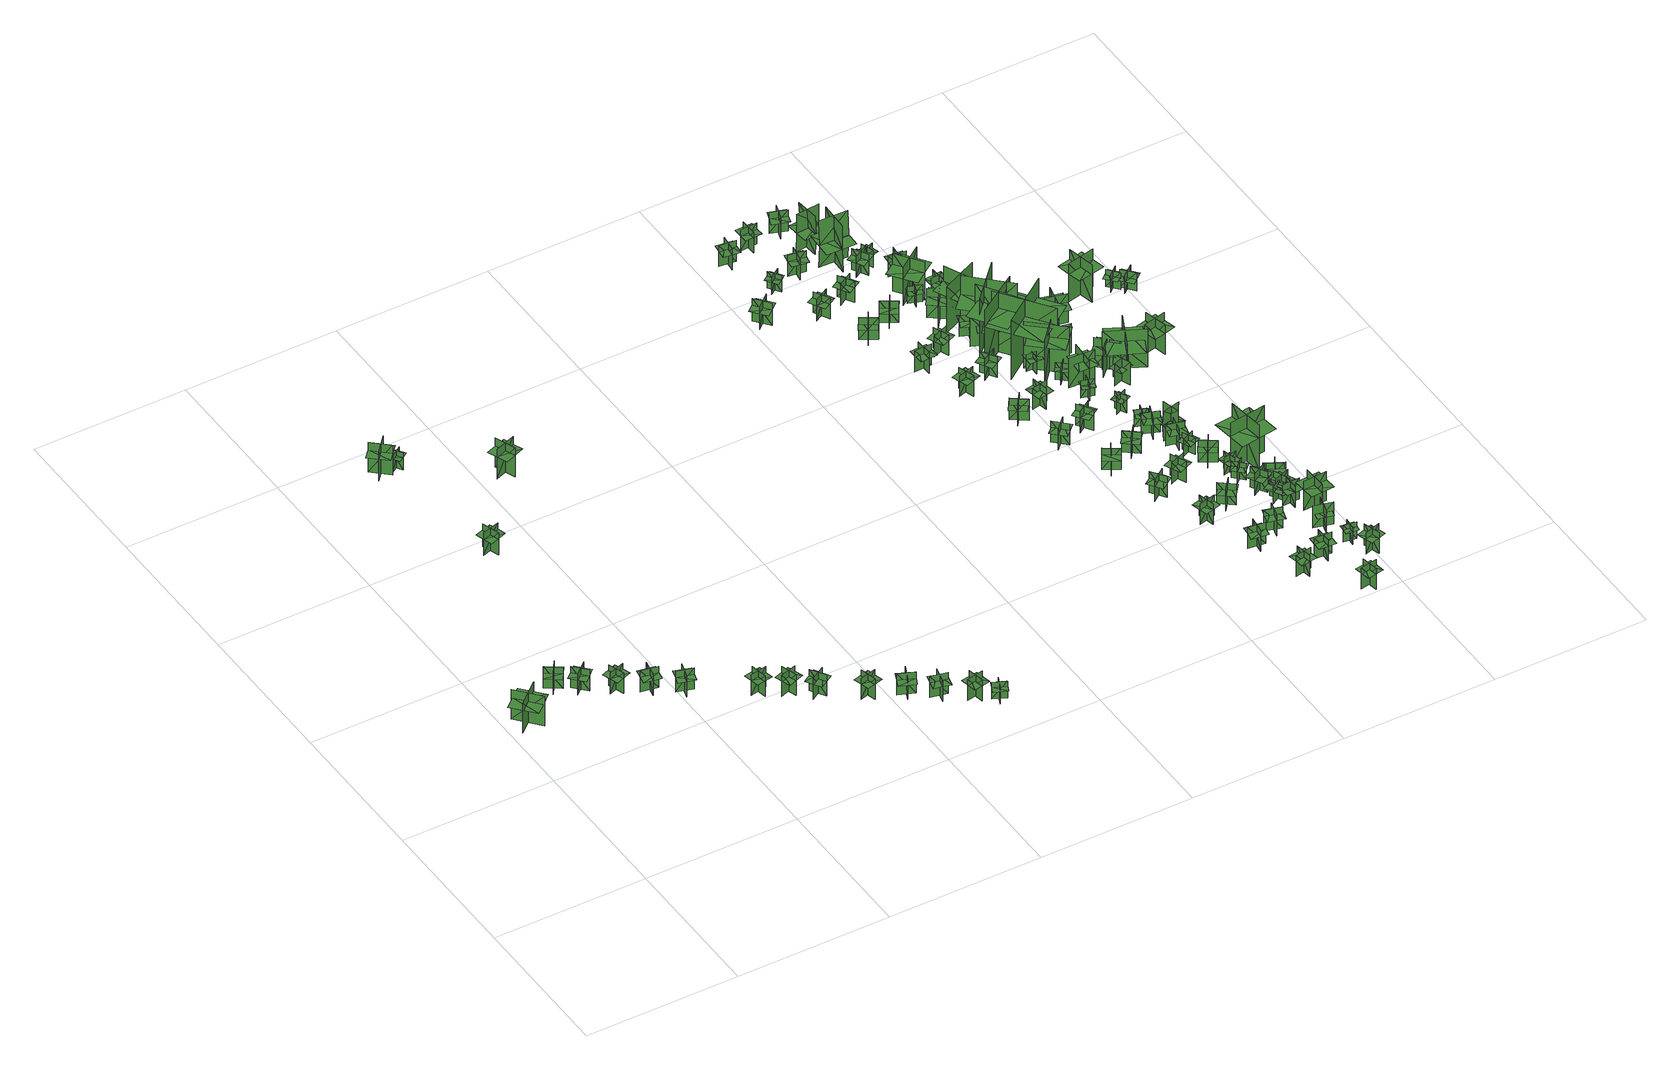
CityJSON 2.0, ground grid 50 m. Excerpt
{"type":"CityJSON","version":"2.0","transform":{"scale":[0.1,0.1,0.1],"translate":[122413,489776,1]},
"CityObjects":{
"tree1":{"type":"SolitaryVegetationObject","geometry":[{"type":"MultiSurface","lod":"1","boundaries":[[[0,1,2]],[[0,2,3]],[[4,5,6]],[[4,6,7]],[[8,9,10]],[[8,10,11]],[[8,11,12]],[[8,12,13]]]}]},
"tree2":{"type":"SolitaryVegetationObject","geometry":[{"type":"MultiSurface","lod":"1","boundaries":[[[14,15,16]],[[14,16,17]],[[18,19,20]],[[18,20,21]],[[22,23,24]],[[22,24,25]],[[22,25,26]],[[22,26,27]]]}]},
"tree3":{"type":"SolitaryVegetationObject","geometry":[{"type":"MultiSurface","lod":"1","boundaries":[[[28,29,30]],[[28,30,31]],[[32,33,34]],[[32,34,35]],[[36,37,38]],[[36,38,39]],[[36,39,40]],[[36,40,41]]]}]},
"tree4":{"type":"SolitaryVegetationObject","geometry":[{"type":"MultiSurface","lod":"1","boundaries":[[[42,43,44]],[[42,44,45]],[[46,47,48]],[[46,48,49]],[[50,51,52]],[[50,52,53]],[[50,53,54]],[[50,54,55]]]}]},
"tree5":{"type":"SolitaryVegetationObject","geometry":[{"type":"MultiSurface","lod":"1","boundaries":[[[56,57,58]],[[56,58,59]],[[60,61,62]],[[60,62,63]],[[64,65,66]],[[64,66,67]],[[64,67,68]],[[64,68,69]]]}]},
"tree6":{"type":"SolitaryVegetationObject","geometry":[{"type":"MultiSurface","lod":"1","boundaries":[[[70,71,72]],[[70,72,73]],[[74,75,76]],[[74,76,77]],[[78,79,80]],[[78,80,81]],[[78,81,82]],[[78,82,83]]]}]},
"tree7":{"type":"SolitaryVegetationObject","geometry":[{"type":"MultiSurface","lod":"1","boundaries":[[[84,85,86]],[[84,86,87]],[[88,89,90]],[[88,90,91]],[[92,93,94]],[[92,94,95]],[[92,95,96]],[[92,96,97]]]}]},
"tree8":{"type":"SolitaryVegetationObject","geometry":[{"type":"MultiSurface","lod":"1","boundaries":[[[98,99,100]],[[98,100,101]],[[102,103,104]],[[102,104,105]],[[106,107,108]],[[106,108,109]],[[106,109,110]],[[106,110,111]]]}]},
"tree9":{"type":"SolitaryVegetationObject","geometry":[{"type":"MultiSurface","lod":"1","boundaries":[[[112,113,114]],[[112,114,115]],[[116,117,118]],[[116,118,119]],[[120,121,122]],[[120,122,123]],[[120,123,124]],[[120,124,125]]]}]},
"tree10":{"type":"SolitaryVegetationObject","geometry":[{"type":"MultiSurface","lod":"1","boundaries":[[[126,127,128]],[[126,128,129]],[[130,131,132]],[[130,132,133]],[[134,135,136]],[[134,136,137]],[[134,137,138]],[[134,138,139]]]}]},
"tree11":{"type":"SolitaryVegetationObject","geometry":[{"type":"MultiSurface","lod":"1","boundaries":[[[140,141,142]],[[140,142,143]],[[144,145,146]],[[144,146,147]],[[148,149,150]],[[148,150,151]],[[148,151,152]],[[148,152,153]]]}]},
"tree12":{"type":"SolitaryVegetationObject","geometry":[{"type":"MultiSurface","lod":"1","boundaries":[[[154,155,156]],[[154,156,157]],[[158,159,160]],[[158,160,161]],[[162,163,164]],[[162,164,165]],[[162,165,166]],[[162,166,167]]]}]},
"tree13":{"type":"SolitaryVegetationObject","geometry":[{"type":"MultiSurface","lod":"1","boundaries":[[[168,169,170]],[[168,170,171]],[[172,173,174]],[[172,174,175]],[[176,177,178]],[[176,178,179]],[[176,179,180]],[[176,180,181]]]}]},
"tree14":{"type":"SolitaryVegetationObject","geometry":[{"type":"MultiSurface","lod":"1","boundaries":[[[182,183,184]],[[182,184,185]],[[186,187,188]],[[186,188,189]],[[190,191,192]],[[190,192,193]],[[190,193,194]],[[190,194,195]]]}]},
"tree15":{"type":"SolitaryVegetationObject","geometry":[{"type":"MultiSurface","lod":"1","boundaries":[[[196,197,198]],[[196,198,199]],[[200,201,202]],[[200,202,203]],[[204,205,206]],[[204,206,207]],[[204,207,208]],[[204,208,209]]]}]},
"tree16":{"type":"SolitaryVegetationObject","geometry":[{"type":"MultiSurface","lod":"1","boundaries":[[[210,211,212]],[[210,212,213]],[[214,215,216]],[[214,216,217]],[[218,219,220]],[[218,220,221]],[[218,221,222]],[[218,222,223]]]}]},
"tree17":{"type":"SolitaryVegetationObject","geometry":[{"type":"MultiSurface","lod":"1","boundaries":[[[224,225,226]],[[224,226,227]],[[228,229,230]],[[228,230,231]],[[232,233,234]],[[232,234,235]],[[232,235,236]],[[232,236,237]]]}]},
"tree18":{"type":"SolitaryVegetationObject","geometry":[{"type":"MultiSurface","lod":"1","boundaries":[[[238,239,240]],[[238,240,241]],[[242,243,244]],[[242,244,245]],[[246,247,248]],[[246,248,249]],[[246,249,250]],[[246,250,251]]]}]},
"tree19":{"type":"SolitaryVegetationObject","geometry":[{"type":"MultiSurface","lod":"1","boundaries":[[[252,253,254]],[[252,254,255]],[[256,257,258]],[[256,258,259]],[[260,261,262]],[[260,262,263]],[[260,263,264]],[[260,264,265]]]}]},
"tree20":{"type":"SolitaryVegetationObject","geometry":[{"type":"MultiSurface","lod":"1","boundaries":[[[266,267,268]],[[266,268,269]],[[270,271,272]],[[270,272,273]],[[274,275,276]],[[274,276,277]],[[274,277,278]],[[274,278,279]]]}]},
"tree21":{"type":"SolitaryVegetationObject","geometry":[{"type":"MultiSurface","lod":"1","boundaries":[[[280,281,282]],[[280,282,283]],[[284,285,286]],[[284,286,287]],[[288,289,290]],[[288,290,291]],[[288,291,292]],[[288,292,293]]]}]},
"tree22":{"type":"SolitaryVegetationObject","geometry":[{"type":"MultiSurface","lod":"1","boundaries":[[[294,295,296]],[[294,296,297]],[[298,299,300]],[[298,300,301]],[[302,303,304]],[[302,304,305]],[[302,305,306]],[[302,306,307]]]}]},
"tree23":{"type":"SolitaryVegetationObject","geometry":[{"type":"MultiSurface","lod":"1","boundaries":[[[308,309,310]],[[308,310,311]],[[312,313,314]],[[312,314,315]],[[316,317,318]],[[316,318,319]],[[316,319,320]],[[316,320,321]]]}]},
"tree24":{"type":"SolitaryVegetationObject","geometry":[{"type":"MultiSurface","lod":"1","boundaries":[[[322,323,324]],[[322,324,325]],[[326,327,328]],[[326,328,329]],[[330,331,332]],[[330,332,333]],[[330,333,334]],[[330,334,335]]]}]},
"tree25":{"type":"SolitaryVegetationObject","geometry":[{"type":"MultiSurface","lod":"1","boundaries":[[[336,337,338]],[[336,338,339]],[[340,341,342]],[[340,342,343]],[[344,345,346]],[[344,346,347]],[[344,347,348]],[[344,348,349]]]}]},
"tree26":{"type":"SolitaryVegetationObject","geometry":[{"type":"MultiSurface","lod":"1","boundaries":[[[350,351,352]],[[350,352,353]],[[354,355,356]],[[354,356,357]],[[358,359,360]],[[358,360,361]],[[358,361,362]],[[358,362,363]]]}]},
"tree27":{"type":"SolitaryVegetationObject","geometry":[{"type":"MultiSurface","lod":"1","boundaries":[[[364,365,366]],[[364,366,367]],[[368,369,370]],[[368,370,371]],[[372,373,374]],[[372,374,375]],[[372,375,376]],[[372,376,377]]]}]},
"tree28":{"type":"SolitaryVegetationObject","geometry":[{"type":"MultiSurface","lod":"1","boundaries":[[[378,379,380]],[[378,380,381]],[[382,383,384]],[[382,384,385]],[[386,387,388]],[[386,388,389]],[[386,389,390]],[[386,390,391]]]}]},
"tree29":{"type":"SolitaryVegetationObject","geometry":[{"type":"MultiSurface","lod":"1","boundaries":[[[392,393,394]],[[392,394,395]],[[396,397,398]],[[396,398,399]],[[400,401,402]],[[400,402,403]],[[400,403,404]],[[400,404,405]]]}]},
"tree30":{"type":"SolitaryVegetationObject","geometry":[{"type":"MultiSurface","lod":"1","boundaries":[[[406,407,408]],[[406,408,409]],[[410,411,412]],[[410,412,413]],[[414,415,416]],[[414,416,417]],[[414,417,418]],[[414,418,419]]]}]},
"tree31":{"type":"SolitaryVegetationObject","geometry":[{"type":"MultiSurface","lod":"1","boundaries":[[[420,421,422]],[[420,422,423]],[[424,425,426]],[[424,426,427]],[[428,429,430]],[[428,430,431]],[[428,431,432]],[[428,432,433]]]}]},
"tree32":{"type":"SolitaryVegetationObject","geometry":[{"type":"MultiSurface","lod":"1","boundaries":[[[434,435,436]],[[434,436,437]],[[438,439,440]],[[438,440,441]],[[442,443,444]],[[442,444,445]],[[442,445,446]],[[442,446,447]]]}]},
"tree33":{"type":"SolitaryVegetationObject","geometry":[{"type":"MultiSurface","lod":"1","boundaries":[[[448,449,450]],[[448,450,451]],[[452,453,454]],[[452,454,455]],[[456,457,458]],[[456,458,459]],[[456,459,460]],[[456,460,461]]]}]},
"tree34":{"type":"SolitaryVegetationObject","geometry":[{"type":"MultiSurface","lod":"1","boundaries":[[[462,463,464]],[[462,464,465]],[[466,467,468]],[[466,468,469]],[[470,471,472]],[[470,472,473]],[[470,473,474]],[[470,474,475]]]}]},
"tree35":{"type":"SolitaryVegetationObject","geometry":[{"type":"MultiSurface","lod":"1","boundaries":[[[476,477,478]],[[476,478,479]],[[480,481,482]],[[480,482,483]],[[484,485,486]],[[484,486,487]],[[484,487,488]],[[484,488,489]]]}]},
"tree36":{"type":"SolitaryVegetationObject","geometry":[{"type":"MultiSurface","lod":"1","boundaries":[[[490,491,492]],[[490,492,493]],[[494,495,496]],[[494,496,497]],[[498,499,500]],[[498,500,501]],[[498,501,502]],[[498,502,503]]]}]},
"tree37":{"type":"SolitaryVegetationObject","geometry":[{"type":"MultiSurface","lod":"1","boundaries":[[[504,505,506]],[[504,506,507]],[[508,509,510]],[[508,510,511]],[[512,513,514]],[[512,514,515]],[[512,515,516]],[[512,516,517]]]}]},
"tree38":{"type":"SolitaryVegetationObject","geometry":[{"type":"MultiSurface","lod":"1","boundaries":[[[518,519,520]],[[518,520,521]],[[522,523,524]],[[522,524,525]],[[526,527,528]],[[526,528,529]],[[526,529,530]],[[526,530,531]]]}]},
"tree39":{"type":"SolitaryVegetationObject","geometry":[{"type":"MultiSurface","lod":"1","boundaries":[[[532,533,534]],[[532,534,535]],[[536,537,538]],[[536,538,539]],[[540,541,542]],[[540,542,543]],[[540,543,544]],[[540,544,545]]]}]},
"tree40":{"type":"SolitaryVegetationObject","geometry":[{"type":"MultiSurface","lod":"1","boundaries":[[[546,547,548]],[[546,548,549]],[[550,551,552]],[[550,552,553]],[[554,555,556]],[[554,556,557]],[[554,557,558]],[[554,558,559]]]}]},
"tree41":{"type":"SolitaryVegetationObject","geometry":[{"type":"MultiSurface","lod":"1","boundaries":[[[560,561,562]],[[560,562,563]],[[564,565,566]],[[564,566,567]],[[568,569,570]],[[568,570,571]],[[568,571,572]],[[568,572,573]]]}]},
"tree42":{"type":"SolitaryVegetationObject","geometry":[{"type":"MultiSurface","lod":"1","boundaries":[[[574,575,576]],[[574,576,577]],[[578,579,580]],[[578,580,581]],[[582,583,584]],[[582,584,585]],[[582,585,586]],[[582,586,587]]]}]},
"tree43":{"type":"SolitaryVegetationObject","geometry":[{"type":"MultiSurface","lod":"1","boundaries":[[[588,589,590]],[[588,590,591]],[[592,593,594]],[[592,594,595]],[[596,597,598]],[[596,598,599]],[[596,599,600]],[[596,600,601]]]}]},
"tree44":{"type":"SolitaryVegetationObject","geometry":[{"type":"MultiSurface","lod":"1","boundaries":[[[602,603,604]],[[602,604,605]],[[606,607,608]],[[606,608,609]],[[610,611,612]],[[610,612,613]],[[610,613,614]],[[610,614,615]]]}]},
"tree45":{"type":"SolitaryVegetationObject","geometry":[{"type":"MultiSurface","lod":"1","boundaries":[[[616,617,618]],[[616,618,619]],[[620,621,622]],[[620,622,623]],[[624,625,626]],[[624,626,627]],[[624,627,628]],[[624,628,629]]]}]},
"tree46":{"type":"SolitaryVegetationObject","geometry":[{"type":"MultiSurface","lod":"1","boundaries":[[[630,631,632]],[[630,632,633]],[[634,635,636]],[[634,636,637]],[[638,639,640]],[[638,640,641]],[[638,641,642]],[[638,642,643]]]}]},
"tree47":{"type":"SolitaryVegetationObject","geometry":[{"type":"MultiSurface","lod":"1","boundaries":[[[644,645,646]],[[644,646,647]],[[648,649,650]],[[648,650,651]],[[652,653,654]],[[652,654,655]],[[652,655,656]],[[652,656,657]]]}]},
"tree48":{"type":"SolitaryVegetationObject","geometry":[{"type":"MultiSurface","lod":"1","boundaries":[[[658,659,660]],[[658,660,661]],[[662,663,664]],[[662,664,665]],[[666,667,663]],[[666,663,662]],[[668,669,659]],[[668,659,658]],[[658,659,670]],[[658,670,671]],[[658,672,673]],[[658,673,659]]]}]},
"tree49":{"type":"SolitaryVegetationObject","geometry":[{"type":"MultiSurface","lod":"1","boundaries":[[[674,675,676]],[[674,676,677]],[[678,679,680]],[[678,680,681]],[[682,683,679]],[[682,679,678]],[[684,685,675]],[[684,675,674]],[[674,675,686]],[[674,686,687]],[[674,688,689]],[[674,689,675]]]}]},
"tree50":{"type":"SolitaryVegetationObject","geometry":[{"type":"MultiSurface","lod":"1","boundaries":[[[690,691,692]],[[690,692,693]],[[694,695,696]],[[694,696,697]],[[698,699,700]],[[698,700,701]],[[698,701,702]],[[698,702,703]]]}]},
"tree51":{"type":"SolitaryVegetationObject","geometry":[{"type":"MultiSurface","lod":"1","boundaries":[[[704,705,706]],[[704,706,707]],[[708,709,710]],[[708,710,711]],[[712,713,714]],[[712,714,715]],[[712,715,716]],[[712,716,717]]]}]},
"tree52":{"type":"SolitaryVegetationObject","geometry":[{"type":"MultiSurface","lod":"1","boundaries":[[[718,719,720]],[[718,720,721]],[[722,723,724]],[[722,724,725]],[[726,727,728]],[[726,728,729]],[[726,729,730]],[[726,730,731]]]}]},
"tree53":{"type":"SolitaryVegetationObject","geometry":[{"type":"MultiSurface","lod":"1","boundaries":[[[732,733,734]],[[732,734,735]],[[736,737,738]],[[736,738,739]],[[740,741,742]],[[740,742,743]],[[740,743,744]],[[740,744,745]]]}]},
"tree54":{"type":"SolitaryVegetationObject","geometry":[{"type":"MultiSurface","lod":"1","boundaries":[[[746,747,748]],[[746,748,749]],[[750,751,752]],[[750,752,753]],[[754,755,756]],[[754,756,757]],[[754,757,758]],[[754,758,759]]]}]},
"tree55":{"type":"SolitaryVegetationObject","geometry":[{"type":"MultiSurface","lod":"1","boundaries":[[[760,761,762]],[[760,762,763]],[[764,765,766]],[[764,766,767]],[[768,769,770]],[[768,770,771]],[[768,772,773]],[[768,773,769]]]}]},
"tree56":{"type":"SolitaryVegetationObject","geometry":[{"type":"MultiSurface","lod":"1","boundaries":[[[774,775,776]],[[774,776,777]],[[778,779,780]],[[778,780,781]],[[782,783,784]],[[782,784,785]],[[782,785,786]],[[782,786,787]]]}]},
"tree57":{"type":"SolitaryVegetationObject","geometry":[{"type":"MultiSurface","lod":"1","boundaries":[[[788,789,790]],[[788,790,791]],[[792,793,794]],[[792,794,795]],[[796,797,798]],[[796,798,799]],[[796,799,800]],[[796,800,801]]]}]},
"tree58":{"type":"SolitaryVegetationObject","geometry":[{"type":"MultiSurface","lod":"1","boundaries":[[[802,803,804]],[[802,804,805]],[[806,807,808]],[[806,808,809]],[[810,811,812]],[[810,812,813]],[[810,813,814]],[[810,814,815]]]}]},
"tree59":{"type":"SolitaryVegetationObject","geometry":[{"type":"MultiSurface","lod":"1","boundaries":[[[816,817,818]],[[816,818,819]],[[820,821,822]],[[820,822,823]],[[824,825,826]],[[824,826,827]],[[824,827,828]],[[824,828,829]]]}]},
"tree60":{"type":"SolitaryVegetationObject","geometry":[{"type":"MultiSurface","lod":"1","boundaries":[[[830,831,832]],[[830,832,833]],[[834,835,836]],[[834,836,837]],[[838,839,840]],[[838,840,841]],[[838,841,842]],[[838,842,843]]]}]},
"tree61":{"type":"SolitaryVegetationObject","geometry":[{"type":"MultiSurface","lod":"1","boundaries":[[[844,845,846]],[[844,846,847]],[[848,849,850]],[[848,850,851]],[[852,853,854]],[[852,854,855]],[[852,855,856]],[[852,856,857]]]}]},
"tree62":{"type":"SolitaryVegetationObject","geometry":[{"type":"MultiSurface","lod":"1","boundaries":[[[858,859,860]],[[858,860,861]],[[862,863,864]],[[862,864,865]],[[866,867,868]],[[866,868,869]],[[866,869,870]],[[866,870,871]]]}]},
"tree63":{"type":"SolitaryVegetationObject","geometry":[{"type":"MultiSurface","lod":"1","boundaries":[[[872,873,874]],[[872,874,875]],[[876,877,878]],[[876,878,879]],[[880,881,882]],[[880,882,883]],[[880,883,884]],[[880,884,885]]]}]},
"tree64":{"type":"SolitaryVegetationObject","geometry":[{"type":"MultiSurface","lod":"1","boundaries":[[[886,887,888]],[[886,888,889]],[[890,891,892]],[[890,892,893]],[[894,895,896]],[[894,896,897]],[[894,897,898]],[[894,898,899]]]}]},
"tree65":{"type":"SolitaryVegetationObject","geometry":[{"type":"MultiSurface","lod":"1","boundaries":[[[900,901,902]],[[900,902,903]],[[904,905,906]],[[904,906,907]],[[908,909,910]],[[908,910,911]],[[908,911,912]],[[908,912,913]]]}]},
"tree66":{"type":"SolitaryVegetationObject","geometry":[{"type":"MultiSurface","lod":"1","boundaries":[[[914,915,916]],[[914,916,917]],[[918,919,920]],[[918,920,921]],[[922,923,924]],[[922,924,925]],[[922,925,926]],[[922,926,927]]]}]},
"tree67":{"type":"SolitaryVegetationObject","geometry":[{"type":"MultiSurface","lod":"1","boundaries":[[[928,929,930]],[[928,930,931]],[[932,933,934]],[[932,934,935]],[[936,937,938]],[[936,938,939]],[[936,939,940]],[[936,940,941]]]}]},
"tree68":{"type":"SolitaryVegetationObject","geometry":[{"type":"MultiSurface","lod":"1","boundaries":[[[942,943,944]],[[942,944,945]],[[946,947,948]],[[946,948,949]],[[950,951,952]],[[950,952,953]],[[950,954,955]],[[950,955,951]]]}]},
"tree69":{"type":"SolitaryVegetationObject","geometry":[{"type":"MultiSurface","lod":"1","boundaries":[[[956,957,958]],[[956,958,959]],[[960,961,962]],[[960,962,963]],[[964,965,966]],[[964,966,967]],[[964,967,968]],[[964,968,969]]]}]},
"tree70":{"type":"SolitaryVegetationObject","geometry":[{"type":"MultiSurface","lod":"1","boundaries":[[[970,971,972]],[[970,972,973]],[[974,975,976]],[[974,976,977]],[[978,979,980]],[[978,980,981]],[[978,981,982]],[[978,982,983]]]}]},
"tree71":{"type":"SolitaryVegetationObject","geometry":[{"type":"MultiSurface","lod":"1","boundaries":[[[984,985,986]],[[984,986,987]],[[988,989,990]],[[988,990,991]],[[992,993,994]],[[992,994,995]],[[992,995,996]],[[992,996,997]]]}]},
"tree72":{"type":"SolitaryVegetationObject","geometry":[{"type":"MultiSurface","lod":"1","boundaries":[[[998,999,1000]],[[998,1000,1001]],[[1002,1003,1004]],[[1002,1004,1005]],[[1006,1007,1008]],[[1006,1008,1009]],[[1006,1009,1010]],[[1006,1010,1011]]]}]},
"tree73":{"type":"SolitaryVegetationObject","geometry":[{"type":"MultiSurface","lod":"1","boundaries":[[[1012,1013,1014]],[[1012,1014,1015]],[[1016,1017,1018]],[[1016,1018,1019]],[[1020,1021,1022]],[[1020,1022,1023]],[[1020,1023,1024]],[[1020,1024,1025]]]}]},
"tree74":{"type":"SolitaryVegetationObject","geometry":[{"type":"MultiSurface","lod":"1","boundaries":[[[1026,1027,1028]],[[1026,1028,1029]],[[1030,1031,1032]],[[1030,1032,1033]],[[1034,1035,1036]],[[1034,1036,1037]],[[1034,1037,1038]],[[1034,1038,1039]]]}]},
"tree75":{"type":"SolitaryVegetationObject","geometry":[{"type":"MultiSurface","lod":"1","boundaries":[[[1040,1041,1042]],[[1040,1042,1043]],[[1044,1045,1046]],[[1044,1046,1047]],[[1048,1049,1050]],[[1048,1050,1051]],[[1048,1051,1052]],[[1048,1052,1053]]]}]},
"tree76":{"type":"SolitaryVegetationObject","geometry":[{"type":"MultiSurface","lod":"1","boundaries":[[[1054,1055,1056]],[[1054,1056,1057]],[[1058,1059,1060]],[[1058,1060,1061]],[[1062,1063,1064]],[[1062,1064,1065]],[[1062,1065,1066]],[[1062,1066,1067]]]}]},
"tree77":{"type":"SolitaryVegetationObject","geometry":[{"type":"MultiSurface","lod":"1","boundaries":[[[1068,1069,1070]],[[1068,1070,1071]],[[1072,1073,1074]],[[1072,1074,1075]],[[1076,1077,1073]],[[1076,1073,1072]],[[1078,1079,1069]],[[1078,1069,1068]],[[1068,1069,1080]],[[1068,1080,1081]],[[1068,1082,1083]],[[1068,1083,1069]]]}]},
"tree78":{"type":"SolitaryVegetationObject","geometry":[{"type":"MultiSurface","lod":"1","boundaries":[[[1084,1085,1086]],[[1084,1086,1087]],[[1088,1089,1090]],[[1088,1090,1091]],[[1092,1093,1094]],[[1092,1094,1095]],[[1092,1095,1096]],[[1092,1096,1097]]]}]},
"tree79":{"type":"SolitaryVegetationObject","geometry":[{"type":"MultiSurface","lod":"1","boundaries":[[[1098,1099,1100]],[[1098,1100,1101]],[[1102,1103,1104]],[[1102,1104,1105]],[[1106,1107,1108]],[[1106,1108,1109]],[[1106,1110,1111]],[[1106,1111,1107]]]}]},
"tree80":{"type":"SolitaryVegetationObject","geometry":[{"type":"MultiSurface","lod":"1","boundaries":[[[1112,1113,1114]],[[1112,1114,1115]],[[1116,1117,1118]],[[1116,1118,1119]],[[1120,1121,1122]],[[1120,1122,1123]],[[1120,1123,1124]],[[1120,1124,1125]]]}]},
"tree81":{"type":"SolitaryVegetationObject","geometry":[{"type":"MultiSurface","lod":"1","boundaries":[[[1126,1127,1128]],[[1126,1128,1129]],[[1130,1131,1132]],[[1130,1132,1133]],[[1134,1135,1136]],[[1134,1136,1137]],[[1134,1137,1138]],[[1134,1138,1139]]]}]},
"tree82":{"type":"SolitaryVegetationObject","geometry":[{"type":"MultiSurface","lod":"1","boundaries":[[[1140,1141,1142]],[[1140,1142,1143]],[[1144,1145,1146]],[[1144,1146,1147]],[[1148,1149,1150]],[[1148,1150,1151]],[[1148,1151,1152]],[[1148,1152,1153]]]}]},
"tree83":{"type":"SolitaryVegetationObject","geometry":[{"type":"MultiSurface","lod":"1","boundaries":[[[1154,1155,1156]],[[1154,1156,1157]],[[1158,1159,1160]],[[1158,1160,1161]],[[1162,1163,1164]],[[1162,1164,1165]],[[1162,1165,1166]],[[1162,1166,1167]]]}]},
"tree84":{"type":"SolitaryVegetationObject","geometry":[{"type":"MultiSurface","lod":"1","boundaries":[[[1168,1169,1170]],[[1168,1170,1171]],[[1172,1173,1174]],[[1172,1174,1175]],[[1176,1177,1178]],[[1176,1178,1179]],[[1176,1179,1180]],[[1176,1180,1181]]]}]},
"tree85":{"type":"SolitaryVegetationObject","geometry":[{"type":"MultiSurface","lod":"1","boundaries":[[[1182,1183,1184]],[[1182,1184,1185]],[[1186,1187,1188]],[[1186,1188,1189]],[[1190,1191,1192]],[[1190,1192,1193]],[[1190,1193,1194]],[[1190,1194,1195]]]}]},
"tree86":{"type":"SolitaryVegetationObject","geometry":[{"type":"MultiSurface","lod":"1","boundaries":[[[1196,1197,1198]],[[1196,1198,1199]],[[1200,1201,1202]],[[1200,1202,1203]],[[1204,1205,1206]],[[1204,1206,1207]],[[1204,1207,1208]],[[1204,1208,1209]]]}]},
"tree87":{"type":"SolitaryVegetationObject","geometry":[{"type":"MultiSurface","lod":"1","boundaries":[[[1210,1211,1212]],[[1210,1212,1213]],[[1214,1215,1216]],[[1214,1216,1217]],[[1218,1219,1220]],[[1218,1220,1221]],[[1218,1221,1222]],[[1218,1222,1223]]]}]},
"tree88":{"type":"SolitaryVegetationObject","geometry":[{"type":"MultiSurface","lod":"1","boundaries":[[[1224,1225,1226]],[[1224,1226,1227]],[[1228,1229,1230]],[[1228,1230,1231]],[[1232,1233,1234]],[[1232,1234,1235]],[[1232,1235,1236]],[[1232,1236,1237]]]}]},
"tree89":{"type":"SolitaryVegetationObject","geometry":[{"type":"MultiSurface","lod":"1","boundaries":[[[1238,1239,1240]],[[1238,1240,1241]],[[1242,1243,1244]],[[1242,1244,1245]],[[1246,1247,1248]],[[1246,1248,1249]],[[1246,1249,1250]],[[1246,1250,1251]]]}]},
"tree90":{"type":"SolitaryVegetationObject","geometry":[{"type":"MultiSurface","lod":"1","boundaries":[[[1252,1253,1254]],[[1252,1254,1255]],[[1256,1257,1258]],[[1256,1258,1259]],[[1260,1261,1262]],[[1260,1262,1263]],[[1260,1263,1264]],[[1260,1264,1265]]]}]},
"tree91":{"type":"SolitaryVegetationObject","geometry":[{"type":"MultiSurface","lod":"1","boundaries":[[[1266,1267,1268]],[[1266,1268,1269]],[[1270,1271,1272]],[[1270,1272,1273]],[[1274,1275,1276]],[[1274,1276,1277]],[[1274,1277,1278]],[[1274,1278,1279]]]}]},
"tree92":{"type":"SolitaryVegetationObject","geometry":[{"type":"MultiSurface","lod":"1","boundaries":[[[1280,1281,1282]],[[1280,1282,1283]],[[1284,1285,1286]],[[1284,1286,1287]],[[1288,1289,1290]],[[1288,1290,1291]],[[1288,1291,1292]],[[1288,1292,1293]]]}]},
"tree93":{"type":"SolitaryVegetationObject","geometry":[{"type":"MultiSurface","lod":"1","boundaries":[[[1294,1295,1296]],[[1294,1296,1297]],[[1298,1299,1300]],[[1298,1300,1301]],[[1302,1303,1304]],[[1302,1304,1305]],[[1302,1305,1306]],[[1302,1306,1307]]]}]},
"tree94":{"type":"SolitaryVegetationObject","geometry":[{"type":"MultiSurface","lod":"1","boundaries":[[[1308,1309,1310]],[[1308,1310,1311]],[[1312,1313,1314]],[[1312,1314,1315]],[[1316,1317,1318]],[[1316,1318,1319]],[[1316,1319,1320]],[[1316,1320,1321]]]}]},
"tree95":{"type":"SolitaryVegetationObject","geometry":[{"type":"MultiSurface","lod":"1","boundaries":[[[1322,1323,1324]],[[1322,1324,1325]],[[1326,1327,1328]],[[1326,1328,1329]],[[1330,1331,1332]],[[1330,1332,1333]],[[1330,1333,1334]],[[1330,1334,1335]]]}]},
"tree96":{"type":"SolitaryVegetationObject","geometry":[{"type":"MultiSurface","lod":"1","boundaries":[[[1336,1337,1338]],[[1336,1338,1339]],[[1340,1341,1342]],[[1340,1342,1343]],[[1344,1345,1346]],[[1344,1346,1347]],[[1344,1347,1348]],[[1344,1348,1349]]]}]},
"tree97":{"type":"SolitaryVegetationObject","geometry":[{"type":"MultiSurface","lod":"1","boundaries":[[[1350,1351,1352]],[[1350,1352,1353]],[[1354,1355,1356]],[[1354,1356,1357]],[[1358,1359,1360]],[[1358,1360,1361]],[[1358,1361,1362]],[[1358,1362,1363]]]}]},
"tree98":{"type":"SolitaryVegetationObject","geometry":[{"type":"MultiSurface","lod":"1","boundaries":[[[1364,1365,1366]],[[1364,1366,1367]],[[1368,1369,1370]],[[1368,1370,1371]],[[1372,1373,1374]],[[1372,1374,1375]],[[1372,1375,1376]],[[1372,1376,1377]]]}]},
"tree99":{"type":"SolitaryVegetationObject","geometry":[{"type":"MultiSurface","lod":"1","boundaries":[[[1378,1379,1380]],[[1378,1380,1381]],[[1382,1383,1384]],[[1382,1384,1385]],[[1386,1387,1388]],[[1386,1388,1389]],[[1386,1389,1390]],[[1386,1390,1391]]]}]}
},
"vertices":[
[106,782,7],[31,717,7],[31,717,116],[106,782,116],[35,787,7],[100,711,7],[100,711,116],[35,787,116],[38,784,86],[4,755,86],[65,686,86],[98,714,86],[131,743,86],[71,812,86],
[192,816,8],[223,862,8],[223,862,85],[192,816,85],[228,823,8],[182,854,8],[182,854,85],[228,823,85],[228,823,64],[244,846,64],[197,877,64],[182,854,64],[167,831,64],[213,800,64],
[251,780,6],[292,817,6],[292,817,83],[251,780,83],[288,778,6],[250,818,6],[250,818,83],[288,778,83],[288,778,62],[308,797,62],[271,837,62],[250,818,62],[230,800,62],[268,759,62],
[345,767,8],[363,715,8],[363,715,85],[345,767,85],[329,734,8],[381,752,8],[381,752,85],[329,734,85],[329,734,64],[338,708,64],[390,726,64],[381,752,64],[372,778,64],[320,760,64],
[429,665,9],[440,720,9],[440,720,86],[429,665,86],[460,686,9],[406,696,9],[406,696,86],[460,686,86],[460,686,65],[465,713,65],[411,723,65],[406,696,65],[400,669,65],[455,659,65],
[523,663,8],[507,610,8],[507,610,85],[523,663,85],[491,645,8],[544,630,8],[544,630,85],[491,645,85],[491,645,63],[483,619,63],[536,603,63],[544,630,63],[551,656,63],[498,672,63],
[360,1475,5],[378,1419,5],[378,1419,87],[360,1475,87],[342,1440,5],[398,1458,5],[398,1458,87],[342,1440,87],[342,1440,64],[351,1412,64],[407,1430,64],[398,1458,64],[389,1486,64],[333,1468,64],
[306,1927,3],[258,1874,3],[258,1874,111],[306,1927,111],[254,1924,3],[307,1876,3],[307,1876,111],[254,1924,111],[254,1924,83],[231,1898,83],[285,1851,83],[307,1876,83],[330,1902,83],[277,1950,83],
[687,552,8],[697,497,8],[697,497,84],[687,552,84],[666,522,8],[720,531,8],[720,531,84],[666,522,84],[666,522,63],[671,495,63],[725,504,63],[720,531,63],[716,559,63],[661,549,63],
[314,1886,3],[348,1909,3],[348,1909,65],[314,1886,65],[343,1880,3],[320,1914,3],[320,1914,65],[343,1880,65],[343,1880,49],[360,1891,49],[337,1925,49],[320,1914,49],[304,1903,49],[327,1869,49],
[790,490,9],[737,472,9],[737,472,86],[790,490,86],[757,506,9],[774,454,9],[774,454,86],[757,506,86],[757,506,64],[730,497,64],[748,445,64],[774,454,64],[801,463,64],[783,515,64],
[848,412,5],[819,459,5],[819,459,82],[848,412,82],[856,448,5],[809,419,5],[809,419,82],[856,448,82],[856,448,60],[842,472,60],[795,443,60],[809,419,60],[824,396,60],[871,424,60],
[943,381,5],[957,327,5],[957,327,82],[943,381,82],[924,349,5],[978,363,5],[978,363,82],[924,349,82],[924,349,61],[931,322,61],[985,336,61],[978,363,61],[970,390,61],[917,376,61],
[572,1757,1],[598,1690,1],[598,1690,109],[572,1757,109],[551,1710,1],[618,1735,1],[618,1735,109],[551,1710,109],[551,1710,81],[563,1677,81],[630,1703,81],[618,1735,81],[606,1767,81],[539,1742,81],
[1034,276,8],[1056,327,8],[1056,327,85],[1034,276,85],[1069,289,8],[1018,311,8],[1018,311,85],[1069,289,85],[1069,289,63],[1080,315,63],[1029,336,63],[1018,311,63],[1007,285,63],[1058,264,63],
[1146,241,7],[1092,254,7],[1092,254,84],[1146,241,84],[1127,272,7],[1114,219,7],[1114,219,84],[1127,272,84],[1127,272,62],[1100,279,62],[1087,225,62],[1114,219,62],[1141,212,62],[1154,266,62],
[1232,198,6],[1177,188,6],[1177,188,83],[1232,198,83],[1202,219,6],[1211,165,6],[1211,165,83],[1202,219,83],[1202,219,61],[1174,215,61],[1184,160,61],[1211,165,61],[1239,170,61],[1229,224,61],
[1264,164,9],[1246,123,9],[1246,123,70],[1264,164,70],[1237,154,9],[1277,135,9],[1277,135,70],[1237,154,70],[1237,154,53],[1227,133,53],[1268,115,53],[1277,135,53],[1286,155,53],[1246,174,53],
[1518,1877,8],[1564,1915,8],[1564,1915,90],[1518,1877,90],[1557,1873,8],[1520,1919,8],[1520,1919,90],[1557,1873,90],[1557,1873,67],[1580,1892,67],[1543,1937,67],[1520,1919,67],[1497,1900,67],[1534,1854,67],
[1619,2169,4],[1564,2175,4],[1564,2175,81],[1619,2169,81],[1596,2198,4],[1590,2143,4],[1590,2143,81],[1596,2198,81],[1596,2198,59],[1569,2201,59],[1562,2146,59],[1590,2143,59],[1617,2140,59],[1623,2195,59],
[1630,1994,3],[1665,2020,3],[1665,2020,65],[1630,1994,65],[1659,1989,3],[1633,2025,3],[1633,2025,65],[1659,1989,65],[1659,1989,48],[1676,2002,48],[1650,2038,48],[1633,2025,48],[1615,2012,48],[1641,1976,48],
[1688,1866,3],[1715,1817,3],[1715,1817,80],[1688,1866,80],[1678,1830,3],[1726,1857,3],[1726,1857,80],[1678,1830,80],[1678,1830,58],[1691,1806,58],[1739,1832,58],[1726,1857,58],[1713,1881,58],[1664,1855,58],
[1739,1701,1],[1786,1672,1],[1786,1672,78],[1739,1701,78],[1748,1665,1],[1777,1712,1],[1777,1712,78],[1748,1665,78],[1748,1665,57],[1771,1650,57],[1800,1697,57],[1777,1712,57],[1753,1726,57],[1724,1679,57],
[1855,1499,2],[1799,1497,2],[1799,1497,79],[1855,1499,79],[1828,1524,2],[1830,1469,2],[1830,1469,79],[1828,1524,79],[1828,1524,57],[1800,1523,57],[1803,1468,57],[1830,1469,57],[1858,1470,57],[1855,1526,57],
[1868,1370,3],[1885,1317,3],[1885,1317,80],[1868,1370,80],[1851,1337,3],[1903,1354,3],[1903,1354,80],[1851,1337,80],[1851,1337,59],[1859,1311,59],[1912,1328,59],[1903,1354,59],[1895,1381,59],[1842,1364,59],
[1917,1178,4],[1963,1146,4],[1963,1146,81],[1917,1178,81],[1923,1141,4],[1955,1187,4],[1955,1187,81],[1923,1141,81],[1923,1141,59],[1946,1126,59],[1978,1171,59],[1955,1187,59],[1932,1203,59],[1901,1157,59],
[2005,994,4],[1966,1034,4],[1966,1034,81],[2005,994,81],[2005,1031,4],[1966,993,4],[1966,993,81],[2005,1031,81],[2005,1031,59],[1986,1051,59],[1946,1012,59],[1966,993,59],[1985,973,59],[2025,1012,59],
[2062,865,4],[2034,817,4],[2034,817,80],[2062,865,80],[2027,856,4],[2074,828,4],[2074,828,80],[2027,856,80],[2027,856,59],[2012,833,59],[2060,804,59],[2074,828,59],[2088,851,59],[2041,880,59],
[2121,655,4],[2089,700,4],[2089,700,81],[2121,655,81],[2127,692,4],[2082,659,4],[2082,659,81],[2127,692,81],[2127,692,59],[2111,714,59],[2066,682,59],[2082,659,59],[2098,637,59],[2143,669,59],
[2139,506,4],[2193,520,4],[2193,520,80],[2139,506,80],[2171,487,4],[2157,541,4],[2157,541,80],[2171,487,80],[2171,487,59],[2198,494,59],[2184,548,59],[2157,541,59],[2130,534,59],[2144,480,59],
[2224,318,3],[2232,373,3],[2232,373,80],[2224,318,80],[2254,340,3],[2199,348,3],[2199,348,80],[2254,340,80],[2254,340,58],[2257,368,58],[2203,375,58],[2199,348,58],[2195,321,58],[2250,313,58],
[2285,152,3],[2277,207,3],[2277,207,80],[2285,152,80],[2307,182,3],[2253,173,3],[2253,173,80],[2307,182,80],[2307,182,59],[2303,209,59],[2248,201,59],[2253,173,59],[2257,146,59],[2312,155,59],
[1678,2229,4],[1680,2174,4],[1680,2174,81],[1678,2229,81],[1653,2202,4],[1708,2204,4],[1708,2204,81],[1653,2202,81],[1653,2202,59],[1654,2175,59],[1709,2177,59],[1708,2204,59],[1708,2232,59],[1652,2230,59],
[1740,2059,4],[1730,2005,4],[1730,2005,81],[1740,2059,81],[1709,2038,4],[1764,2029,4],[1764,2029,81],[1709,2038,81],[1709,2038,59],[1705,2011,59],[1759,2002,59],[1764,2029,59],[1769,2056,59],[1714,2066,59],
[1817,1878,6],[1769,1850,6],[1769,1850,83],[1817,1878,83],[1781,1888,6],[1809,1840,6],[1809,1840,83],[1781,1888,83],[1781,1888,61],[1757,1874,61],[1785,1826,61],[1809,1840,61],[1833,1854,61],[1805,1902,61],
[1835,1693,5],[1865,1740,5],[1865,1740,82],[1835,1693,82],[1871,1701,5],[1824,1730,5],[1824,1730,82],[1871,1701,82],[1871,1701,60],[1886,1725,60],[1839,1754,60],[1824,1730,60],[1810,1707,60],[1857,1678,60],
[1931,1544,2],[1880,1523,2],[1880,1523,79],[1931,1544,79],[1897,1558,2],[1918,1507,2],[1918,1507,79],[1897,1558,79],[1897,1558,57],[1872,1548,57],[1893,1497,57],[1918,1507,57],[1944,1518,57],[1923,1569,57],
[2030,1163,3],[2020,1218,3],[2020,1218,80],[2030,1163,80],[2051,1194,3],[1997,1183,3],[1997,1183,80],[2051,1194,80],[2051,1194,58],[2046,1221,58],[1991,1211,58],[1997,1183,58],[2002,1156,58],[2056,1166,58],
[1947,1361,4],[1994,1389,4],[1994,1389,80],[1947,1361,80],[1983,1352,4],[1954,1399,4],[1954,1399,80],[1983,1352,80],[1983,1352,59],[2006,1366,59],[1978,1414,59],[1954,1399,59],[1930,1385,59],[1959,1338,59],
[2066,1061,3],[2097,1015,3],[2097,1015,80],[2066,1061,80],[2058,1025,3],[2104,1056,3],[2104,1056,80],[2058,1025,80],[2058,1025,58],[2074,1002,58],[2120,1033,58],[2104,1056,58],[2089,1079,58],[2043,1047,58],
[2123,853,4],[2156,897,4],[2156,897,81],[2123,853,81],[2159,858,4],[2115,892,4],[2115,892,81],[2159,858,81],[2159,858,59],[2176,880,59],[2132,914,59],[2115,892,59],[2098,870,59],[2142,836,59],
[2214,722,3],[2163,700,3],[2163,700,80],[2214,722,80],[2179,736,3],[2201,685,3],[2201,685,80],[2179,736,80],[2179,736,58],[2154,725,58],[2176,674,58],[2201,685,58],[2227,696,58],[2205,747,58],
[2271,527,3],[2227,561,3],[2227,561,80],[2271,527,80],[2266,563,3],[2232,520,3],[2232,520,80],[2266,563,80],[2266,563,58],[2245,580,58],[2211,537,58],[2232,520,58],[2254,503,58],[2288,546,58],
[2331,373,3],[2278,389,3],[2278,389,80],[2331,373,80],[2313,406,3],[2298,353,3],[2298,353,80],[2313,406,80],[2313,406,59],[2287,413,59],[2272,360,59],[2298,353,59],[2325,345,59],[2340,398,59],
[2437,41,2],[2382,31,2],[2382,31,79],[2437,41,79],[2407,62,2],[2417,8,2],[2417,8,79],[2407,62,79],[2407,62,58],[2379,57,58],[2389,3,58],[2417,8,58],[2444,13,58],[2434,67,58],
[2365,183,3],[2366,238,3],[2366,238,80],[2365,183,80],[2392,208,3],[2336,210,3],[2336,210,80],[2392,208,80],[2392,208,59],[2393,235,59],[2337,237,59],[2336,210,59],[2335,182,59],[2391,180,59],
[1794,2240,5],[1776,2187,5],[1776,2187,82],[1794,2240,82],[1761,2224,5],[1813,2206,5],[1813,2206,82],[1761,2224,82],[1761,2224,60],[1752,2197,60],[1805,2179,60],[1813,2206,60],[1822,2232,60],[1770,2250,60],
[1850,1975,87],[1854,2069,87],[1805,2071,87],[1801,1977,87],[1805,2022,87],[1898,2018,87],[1899,2024,173],[1805,2028,173],[1805,2028,1],[1899,2024,1],[1854,1975,1],[1858,2069,1],[1854,2069,173],[1850,1975,173],[1897,1973,87],[1901,2067,87],
[1862,2121,74],[1785,2114,74],[1789,2075,74],[1865,2081,74],[1828,2080,74],[1822,2156,74],[1817,2155,144],[1824,2079,144],[1824,2079,4],[1817,2155,4],[1861,2124,4],[1785,2117,4],[1785,2114,144],[1862,2121,144],[1858,2159,74],[1782,2153,74],
[2003,1527,3],[2022,1579,3],[2022,1579,80],[2003,1527,80],[2036,1542,3],[1985,1562,3],[1985,1562,80],[2036,1542,80],[2036,1542,58],[2046,1568,58],[1994,1588,58],[1985,1562,58],[1975,1536,58],[2027,1516,58],
[1871,1932,4],[1919,1959,4],[1919,1959,81],[1871,1932,81],[1906,1922,4],[1879,1970,4],[1879,1970,81],[1906,1922,81],[1906,1922,59],[1930,1935,59],[1903,1983,59],[1879,1970,59],[1855,1956,59],[1882,1908,59],
[2002,1687,3],[1955,1626,3],[1955,1626,111],[2002,1687,111],[1951,1681,3],[2013,1634,3],[2013,1634,111],[1951,1681,111],[1951,1681,81],[1928,1650,81],[1989,1603,81],[2013,1634,81],[2036,1665,81],[1975,1711,81],
[1935,1760,4],[1977,1747,4],[1977,1747,66],[1935,1760,66],[1948,1734,4],[1961,1776,4],[1961,1776,66],[1948,1734,66],[1948,1734,49],[1970,1728,49],[1982,1770,49],[1961,1776,49],[1940,1783,49],[1927,1740,49],
[2016,1459,2],[2050,1533,2],[2050,1533,110],[2016,1459,110],[2065,1477,2],[2065,1477,110],[1991,1511,110],[1991,1511,2],[2065,1477,76],[2079,1508,76],[2020,1535,76],[2006,1504,76],[1992,1473,76],[2051,1446,76],
[1973,1403,1],[2111,1493,1],[2111,1493,220],[1973,1403,220],[2101,1377,1],[2010,1515,1],[2010,1515,220],[2101,1377,220],[1984,1411,163],[2111,1493,163],[2076,1548,163],[1949,1465,163],[2020,1356,163],[2147,1439,163],
[2088,1350,5],[2086,1306,5],[2086,1306,67],[2088,1350,67],[2066,1331,5],[2111,1329,5],[2111,1329,67],[2066,1331,67],[2066,1331,50],[2066,1309,50],[2110,1307,50],[2111,1329,50],[2112,1351,50],[2067,1353,50],
[1923,1763,1],[2003,1821,1],[2003,1821,140],[1923,1763,140],[1988,1752,1],[1930,1832,1],[1930,1832,140],[1988,1752,140],[1988,1752,101],[2028,1781,101],[1970,1862,101],[1930,1832,101],[1889,1803,101],[1948,1723,101],
[2162,1166,7],[2151,1126,7],[2151,1126,69],[2162,1166,69],[2136,1151,7],[2176,1140,7],[2176,1140,69],[2136,1151,69],[2136,1151,52],[2131,1132,52],[2170,1121,52],[2176,1140,52],[2181,1159,52],[2141,1170,52],
[2100,1574,1],[1988,1455,1],[1988,1455,218],[2100,1574,218],[1995,1570,1],[1995,1570,218],[2114,1459,218],[2114,1459,1],[1995,1570,150],[1949,1521,150],[2044,1432,150],[2090,1481,150],[2137,1531,150],[2042,1620,150],
[2252,908,6],[2201,928,6],[2201,928,83],[2252,908,83],[2238,942,6],[2217,890,6],[2217,890,83],[2238,942,83],[2238,942,61],[2212,952,61],[2192,901,61],[2217,890,61],[2243,880,61],[2263,932,61],
[2200,965,6],[2238,951,6],[2238,951,68],[2200,965,68],[2213,938,6],[2226,977,6],[2226,977,68],[2213,938,68],[2213,938,52],[2231,932,52],[2245,970,52],[2226,977,52],[2208,983,52],[2194,945,52],
[2119,1229,6],[2146,1260,6],[2146,1260,68],[2119,1229,68],[2149,1232,6],[2118,1258,6],[2118,1258,68],[2149,1232,68],[2149,1232,52],[2162,1247,52],[2130,1273,52],[2118,1258,52],[2105,1243,52],[2136,1216,52],
[2177,1445,2],[2015,1327,2],[2015,1327,219],[2177,1445,219],[2035,1466,2],[2153,1304,2],[2153,1304,219],[2035,1466,219],[2040,1459,159],[1969,1407,159],[2078,1259,159],[2149,1310,159],[2219,1362,159],[2111,1511,159],
[2293,802,6],[2253,783,6],[2253,783,68],[2293,802,68],[2265,812,6],[2284,772,6],[2284,772,68],[2265,812,68],[2265,812,50],[2245,802,50],[2264,762,50],[2284,772,50],[2304,781,50],[2286,821,50],
[2080,1647,3],[1964,1593,3],[1964,1593,174],[2080,1647,174],[2003,1675,3],[2003,1675,174],[2057,1559,174],[2057,1559,3],[2003,1675,120],[1955,1652,120],[1998,1560,120],[2046,1582,120],[2094,1605,120],[2051,1697,120],
[2288,835,5],[2234,849,5],[2234,849,82],[2288,835,82],[2269,867,5],[2256,813,5],[2256,813,82],[2269,867,82],[2269,867,61],[2242,874,61],[2229,820,61],[2256,813,61],[2283,806,61],[2296,860,61],
[2211,1023,11],[2193,1060,11],[2193,1060,73],[2211,1023,73],[2221,1051,11],[2184,1033,11],[2184,1033,73],[2221,1051,73],[2221,1051,57],[2212,1069,57],[2175,1051,57],[2184,1033,57],[2193,1016,57],[2229,1034,57],
[2071,1353,0],[2168,1266,0],[2168,1266,173],[2071,1353,173],[2078,1250,0],[2165,1347,0],[2165,1347,173],[2078,1250,173],[2080,1345,128],[2168,1266,128],[2203,1305,128],[2114,1384,128],[2046,1307,128],[2134,1228,128],
[2276,741,6],[2323,711,6],[2323,711,83],[2276,741,83],[2284,705,6],[2314,751,6],[2314,751,83],[2284,705,83],[2284,705,62],[2308,690,62],[2337,736,62],[2314,751,62],[2290,766,62],[2261,719,62],
[1922,1989,3],[1936,1947,3],[1936,1947,65],[1922,1989,65],[1909,1963,3],[1951,1976,3],[1951,1976,65],[1909,1963,65],[1909,1963,47],[1915,1942,47],[1957,1955,47],[1951,1976,47],[1944,1998,47],[1902,1984,47],
[2351,604,4],[2320,636,4],[2320,636,66],[2351,604,66],[2352,633,4],[2320,603,4],[2320,603,66],[2352,633,66],[2352,633,49],[2336,649,49],[2305,618,49],[2320,603,49],[2336,587,49],[2367,618,49],
[2336,533,6],[2384,561,6],[2384,561,83],[2336,533,83],[2372,524,6],[2344,571,6],[2344,571,83],[2372,524,83],[2372,524,61],[2396,538,61],[2367,585,61],[2344,571,61],[2320,557,61],[2348,510,61],
[2308,653,7],[2351,662,7],[2351,662,69],[2308,653,69],[2333,637,7],[2323,680,7],[2323,680,69],[2333,637,69],[2333,637,51],[2355,642,51],[2345,685,51],[2323,680,51],[2302,675,51],[2311,632,51],
[2401,327,5],[2461,311,5],[2461,311,87],[2401,327,87],[2423,290,5],[2439,349,5],[2439,349,87],[2423,290,87],[2425,296,56],[2450,290,56],[2461,332,56],[2436,338,56],[2412,345,56],[2401,303,56],
[2406,499,8],[2406,499,70],[2360,472,70],[2360,472,8],[2396,464,8],[2396,464,70],[2370,508,70],[2370,508,8],[2400,457,50],[2423,471,50],[2390,526,50],[2367,512,50],[2344,499,50],[2378,444,50],
[2460,205,6],[2465,246,6],[2465,246,67],[2460,205,67],[2483,223,6],[2442,229,6],[2442,229,67],[2483,223,67],[2483,223,51],[2486,243,51],[2445,248,51],[2442,229,51],[2440,209,51],[2481,204,51],
[2261,908,60],[2276,851,60],[2305,858,60],[2291,916,60],[2297,888,60],[2239,873,60],[2240,870,114],[2298,884,114],[2298,884,5],[2240,870,5],[2259,908,5],[2273,850,5],[2276,851,114],[2261,908,114],[2232,901,60],[2246,843,60],
[1908,2090,3],[1898,2134,3],[1898,2134,65],[1908,2090,65],[1924,2115,3],[1881,2105,3],[1881,2105,65],[1924,2115,65],[1924,2115,48],[1919,2137,48],[1876,2127,48],[1881,2105,48],[1886,2084,48],[1929,2094,48],
[2182,1252,3],[2177,1170,3],[2177,1170,112],[2182,1252,112],[2133,1209,3],[2216,1204,3],[2216,1204,112],[2133,1209,112],[2182,1245,84],[2177,1170,84],[2209,1168,84],[2214,1243,84],[2149,1248,84],[2144,1172,84],
[2060,1583,1],[2094,1530,1],[2094,1530,109],[2060,1583,109],[2051,1542,1],[2051,1542,109],[2104,1576,109],[2104,1576,1],[2053,1543,74],[2067,1521,74],[2110,1548,74],[2096,1571,74],[2081,1593,74],[2039,1565,74],
[2471,152,5],[2524,169,5],[2524,169,82],[2471,152,82],[2504,135,5],[2487,188,5],[2487,188,82],[2504,135,82],[2504,135,61],[2530,144,61],[2513,196,61],[2487,188,61],[2460,179,61],[2477,127,61],
[2380,455,4],[2436,457,4],[2436,457,81],[2380,455,81],[2407,430,4],[2405,485,4],[2405,485,81],[2407,430,81],[2407,430,60],[2435,431,60],[2433,486,60],[2405,485,60],[2378,484,60],[2380,429,60],
[1977,1860,2],[1983,1915,2],[1983,1915,79],[1977,1860,79],[2006,1883,2],[1951,1889,2],[1951,1889,79],[2006,1883,79],[2006,1883,57],[2009,1910,57],[1954,1916,57],[1951,1889,57],[1948,1861,57],[2003,1855,57],
[2025,1605,2],[2102,1614,2],[2102,1614,110],[2025,1605,110],[2065,1573,2],[2057,1650,2],[2057,1650,110],[2065,1573,110],[2065,1573,80],[2104,1577,80],[2095,1654,80],[2057,1650,80],[2018,1645,80],[2027,1568,80],
[2389,517,6],[2410,466,6],[2410,466,83],[2389,517,83],[2375,483,6],[2426,504,6],[2426,504,83],[2375,483,83],[2375,483,61],[2386,457,61],[2436,479,61],[2426,504,61],[2415,530,61],[2364,508,61],
[2003,1743,3],[2058,1747,3],[2058,1747,80],[2003,1743,80],[2030,1719,3],[2027,1774,3],[2027,1774,80],[2030,1719,80],[2030,1719,58],[2058,1721,58],[2055,1776,58],[2027,1774,58],[1999,1772,58],[2003,1717,58],
[2182,1382,4],[2165,1302,4],[2165,1302,112],[2181,1382,112],[2138,1353,4],[2138,1353,112],[2218,1336,112],[2218,1336,4],[2138,1353,78],[2131,1320,78],[2195,1307,78],[2202,1340,78],[2209,1373,78],[2145,1386,78],
[2455,446,2],[2459,369,2],[2459,369,110],[2455,446,110],[2421,408,2],[2498,412,2],[2498,412,110],[2421,408,110],[2421,408,80],[2423,369,80],[2500,373,80],[2498,412,80],[2496,451,80],[2418,446,80],
[2407,539,5],[2407,539,67],[2433,586,67],[2433,586,5],[2398,573,5],[2398,573,67],[2443,549,67],[2443,549,5],[2391,577,47],[2378,554,47],[2435,523,47],[2447,547,47],[2460,571,47],[2403,601,47],
[2169,1445,3],[2161,1368,3],[2161,1368,111],[2169,1445,111],[2129,1412,3],[2206,1404,3],[2206,1404,111],[2129,1412,111],[2129,1412,81],[2125,1374,81],[2202,1366,81],[2206,1404,81],[2210,1443,81],[2133,1451,81],
[2341,673,0],[2462,689,0],[2462,689,170],[2341,673,170],[2405,623,0],[2389,744,0],[2389,744,170],[2405,623,170],[2405,623,122],[2466,631,122],[2450,752,122],[2389,744,122],[2329,736,122],[2345,615,122],
[2306,1170,3],[2248,1149,3],[2248,1149,85],[2306,1170,85],[2266,1188,3],[2288,1131,3],[2288,1131,85],[2266,1188,85],[2269,1182,54],[2245,1173,54],[2260,1132,54],[2284,1141,54],[2308,1150,54],[2293,1190,54],
[2295,1254,2],[2241,1199,2],[2241,1199,109],[2295,1254,109],[2243,1254,2],[2299,1200,2],[2299,1200,109],[2243,1254,109],[2243,1254,79],[2216,1226,79],[2272,1172,79],[2299,1200,79],[2326,1228,79],[2270,1282,79],
[2373,1175,1],[2257,1231,1],[2257,1231,141],[2373,1175,141],[2342,1262,1],[2286,1145,1],[2286,1145,141],[2342,1262,141],[2339,1257,102],[2289,1281,102],[2237,1174,102],[2288,1150,102],[2339,1126,102],[2390,1232,102],
[2206,1473,2],[2281,1456,2],[2281,1456,109],[2206,1473,109],[2233,1429,2],[2250,1505,2],[2250,1505,109],[2233,1429,109],[2233,1429,79],[2271,1420,79],[2288,1496,79],[2250,1505,79],[2213,1513,79],[2195,1438,79],
[2469,1245,0],[2394,1227,0],[2394,1227,108],[2469,1245,108],[2425,1273,0],[2443,1197,0],[2443,1197,108],[2425,1273,108],[2425,1273,78],[2388,1264,78],[2406,1188,78],[2443,1197,78],[2481,1206,78],[2463,1282,78],
[2385,1497,0],[2366,1587,0],[2366,1587,140],[2385,1497,140],[2422,1554,0],[2331,1534,0],[2331,1534,140],[2422,1554,140],[2422,1554,103],[2412,1597,103],[2322,1577,103],[2331,1534,103],[2341,1491,103],[2431,1510,103],
[2452,1534,4],[2481,1500,4],[2481,1500,66],[2452,1534,66],[2450,1504,4],[2483,1533,4],[2483,1533,66],[2450,1504,66],[2450,1504,48],[2464,1487,48],[2498,1516,48],[2483,1533,48],[2469,1550,48],[2435,1521,48],
[2486,1512,3],[2518,1473,3],[2518,1473,68],[2486,1512,68],[2483,1481,3],[2483,1481,68],[2522,1513,68],[2522,1513,3],[2483,1481,45],[2501,1460,45],[2540,1492,45],[2522,1513,45],[2505,1534,45],[2466,1502,45]
]}
